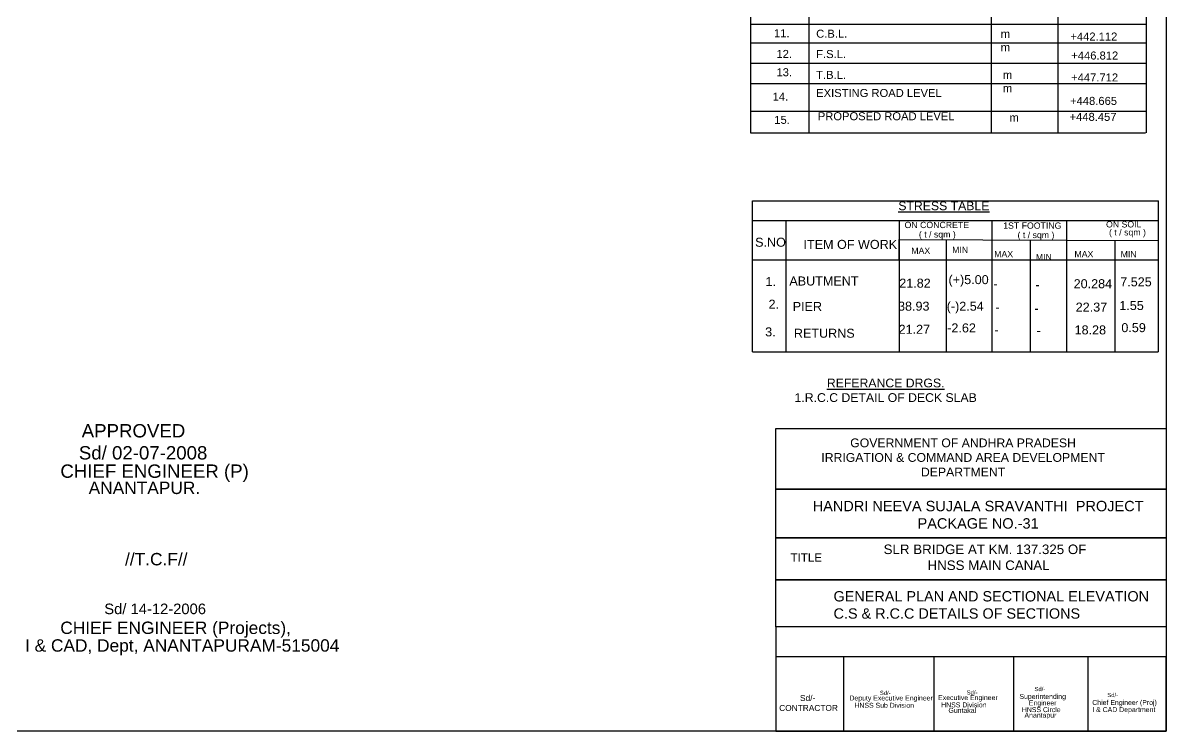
# Model space of a CAD drawing. Header units: inches. Extents: x 0 to 11487, y 0 to 10656.
# Drawn here: x 388.85 to 431.7, y 282.48 to 309.03 of the extents above; entities that cross this region are included whole.
import ezdxf

# ---------------------------------------------------------------- set-up
doc = ezdxf.new("R2010")
doc.units = ezdxf.units.IN
doc.header["$MEASUREMENT"] = 0
doc.layers.add('HATCH', color=7, linetype='Continuous')
doc.layers.add('TEXT', color=255, linetype='Continuous')
doc.styles.get("Standard").update_dxf_attribs({"font": 'arial.ttf'})

msp = doc.modelspace()

# ---------------------------------------------------------------- linework, layer by layer
at = {"layer": 'HATCH', "ltscale": 0.02}
for points in [[(416.19395, 302.35052), (431.4056, 302.35052)], [(425.16399, 301.6191), (425.16399, 296.69278)], [(427.9648, 301.6191), (427.9648, 296.69278)], [(427.9648, 301.6191), (427.9648, 296.69278)], [(423.45312, 300.90283), (423.45312, 296.69278)], [(426.59933, 300.89147), (426.59933, 296.69503)], [(429.77252, 300.87941), (429.77252, 296.69278)], [(416.19395, 296.69278), (427.9648, 296.69278)], [(427.9648, 296.69278), (431.4056, 296.69278)], [(417.06566, 286.39645), (417.06566, 285.26902)]]:
    msp.add_lwpolyline(points, dxfattribs=at)
at = {"layer": 'TEXT', "ltscale": 0.02}
for points in [[(325.59584, 356.84996), (431.69822, 356.84996), (431.69822, 282.48208), (325.59584, 282.48208)], [(417.06566, 293.82287), (431.69822, 293.82287), (431.69822, 291.55099), (417.06566, 291.55099)], [(417.06566, 291.55099), (431.69822, 291.55099), (431.69822, 289.72644), (417.06566, 289.72644)], [(417.06566, 289.72644), (431.69822, 289.72644), (431.69822, 288.15247), (417.06566, 288.15247)], [(417.06566, 288.15247), (431.69822, 288.15247), (431.69822, 286.39645), (417.06566, 286.39645)], [(417.06566, 282.48208), (431.69822, 282.48208), (431.69822, 285.26902), (417.06566, 285.26902)]]:
    msp.add_lwpolyline(points, close=True, dxfattribs=at)
for points in [[(430.94501, 319.76996), (416.12251, 319.76996), (416.12251, 304.89984)], [(430.94501, 319.76996), (430.94501, 304.89984)], [(418.30789, 317.87608), (418.30789, 304.89984)], [(425.14025, 317.87608), (425.14025, 304.89984)], [(427.63373, 317.81457), (427.63373, 304.89984)], [(416.12251, 308.97678), (430.92878, 308.97678)], [(416.12251, 308.27979), (430.92773, 308.27979)], [(416.12251, 307.51745), (430.92659, 307.51745)], [(416.12251, 306.75514), (430.92544, 306.75514)], [(416.12251, 305.71698), (430.92388, 305.71698)], [(416.12251, 304.89984), (430.92265, 304.89984)], [(416.19395, 296.69278), (416.19395, 302.35052)], [(417.19686, 302.35052), (431.40794, 302.35052)], [(431.4056, 302.35052), (431.4056, 302.35052), (431.4056, 296.69278)], [(427.9648, 300.13215), (416.19395, 300.13215), (416.19395, 301.6191), (427.9648, 301.6191)], [(417.45203, 296.69278), (417.45203, 301.6191), (421.69583, 301.6191), (421.69583, 296.69278)], [(427.9648, 301.6191), (431.4056, 301.6191), (431.4056, 300.13215), (427.9648, 300.13215)], [(427.9648, 300.13215), (421.69583, 300.13215), (421.69583, 300.90283), (427.9648, 300.88831)], [(427.9648, 300.88359), (431.4056, 300.87562), (431.4056, 300.13215), (427.9648, 300.13215)], [(419.60856, 285.26902), (419.60856, 282.48208)], [(422.99147, 285.26902), (422.99147, 282.48208)], [(425.98361, 285.26902), (425.98361, 282.48208)], [(428.76826, 285.26902), (428.76826, 282.48208)]]:
    msp.add_lwpolyline(points, dxfattribs=at)

# ---------------------------------------------------------------- texts
at = {"layer": 'TEXT'}
for s, height, p in [('%%USTRESS TABLE', 0.3280743, (421.66127, 302.00487)), ('ON CONCRETE', 0.2343388, (421.89466, 301.3347)), ('( t / sqm )', 0.2343388, (422.4317, 300.98341)), ('1ST FOOTING', 0.2343388, (425.59172, 301.31093)), ('ON SOIL', 0.234339, (429.44541, 301.35858)), ('( t / sqm )', 0.2343388, (429.55791, 301.06003)), ('S.NO', 0.337448, (416.29464, 300.63622)), ('ITEM OF WORK', 0.3374478, (418.10723, 300.55502)), ('( t / sqm )', 0.2343388, (426.12876, 300.95965)), ('MAX ', 0.234339, (422.14692, 300.36753)), ('MIN ', 0.234339, (423.67761, 300.4004)), ('MAX ', 0.234339, (425.25449, 300.24295)), ('MIN ', 0.234339, (426.81447, 300.13215)), ('MAX ', 0.234339, (428.26132, 300.24295)), ('MIN ', 0.234339, (429.99266, 300.23698)), ('ABUTMENT', 0.337448, (417.57706, 299.18307)), ('(+)5.00', 0.337448, (423.54092, 299.23509)), ('1.', 0.337448, (416.68362, 299.16294)), ('21.82', 0.337448, (421.69583, 299.10241)), ('-', 0.33745, (425.22512, 299.08137)), ('-', 0.33745, (426.80049, 299.04671)), ('20.284', 0.337448, (428.23195, 299.08137)), ('7.525', 0.337448, (429.97869, 299.15154)), ('2.', 0.337448, (416.79752, 298.31519)), ('PIER', 0.337448, (417.70199, 298.22972)), ('38.93', 0.337448, (421.64967, 298.23986)), ('(-)2.54', 0.337448, (423.47423, 298.23856)), ('-', 0.33745, (425.30248, 298.20445)), ('-', 0.33745, (426.76556, 298.15958)), ('22.37', 0.337448, (428.30931, 298.20445)), ('1.55', 0.337448, (429.94375, 298.26441)), ('3.', 0.337448, (416.67097, 297.27649)), ('RETURNS ', 0.337448, (417.74721, 297.22583)), ('21.27', 0.337448, (421.67148, 297.37247)), ('-2.62', 0.337448, (423.49361, 297.42522)), ('-', 0.33745, (425.26048, 297.35038)), ('-', 0.33745, (426.84169, 297.32999)), ('18.28', 0.337448, (428.26731, 297.35038)), ('0.59', 0.337448, (430.01988, 297.43482)), (' APPROVED', 0.5, (390.8616, 293.48948)), ('Sd/ 02-07-2008', 0.5, (390.94966, 292.66242)), ('CHIEF ENGINEER (P)', 0.5, (390.25632, 291.97534)), ('  ANANTAPUR.', 0.4641705, (390.95588, 291.36715)), ('SLR BRIDGE AT KM. 137.325 OF', 0.3572253, (421.10985, 289.11792)), ('//T.C.F//', 0.464171, (392.68057, 288.69504)), ('Sd/ 14-12-2006', 0.3958287, (391.90155, 286.86609)), ('CHIEF ENGINEER (Projects),', 0.4641705, (390.25217, 286.12266)), ('I & CAD, Dept, ANANTAPURAM-515004', 0.4641705, (388.92957, 285.46033)), ('Sd/-', 0.158249, (426.7639, 283.98129)), ('Deputy Executive Engineer', 0.1855716, (419.82856, 283.63026)), ('Sd/-', 0.158249, (420.9688, 283.83561)), (' Executive Engineer', 0.1855716, (423.08192, 283.64676)), ('Sd/-', 0.158249, (424.22217, 283.85211)), ('Superintending ', 0.1855716, (426.20125, 283.68795)), ('Chief Engineer (Proj)', 0.1855716, (428.93084, 283.46352)), ('Sd/-', 0.158249, (429.49349, 283.75687)), ('HNSS Sub Division', 0.1855716, (420.01537, 283.35746)), ('HNSS Division', 0.1855716, (423.26873, 283.37395)), ('Guntakal', 0.185572, (423.5393, 283.16746)), ('HNSS Circle', 0.1855716, (426.29037, 283.19457)), ('I & CAD Department', 0.1855716, (428.93089, 283.19748)), ('Anantapur', 0.185572, (426.38868, 282.98807))]:
    msp.add_text(s, height=height, dxfattribs=at).set_placement(p)
for s, insert, char_height, width, attachment_point in [('11.', (417.00095, 308.78762), 0.299995, 0.442863, 1), ('C.B.L.', (418.58253, 308.76934), 0.299995, 1.8334595, 1), ('m \\Pm ', (425.49884, 308.76467), 0.299995, 0.3527785, 1), (' +442.112', (427.99379, 308.66376), 0.299995, 2.2247847, 1), ('12.', (417.09377, 308.01188), 0.299995, 0.442863, 1), ('F.S.L.', (418.58253, 308.00699), 0.299995, 1.7338408, 1), ('\\P +446.812', (428.02654, 308.45248), 0.299995, 2.2247847, 1), ('13.', (417.09517, 307.32667), 0.299995, 0.442863, 1), ('T.B.L.', (418.58253, 307.22822), 0.299995, 1.7745015, 1), ('m \\Pm ', (425.57989, 307.22626), 0.299995, 0.3527785, 1), (' +447.712', (428.02195, 307.12941), 0.299995, 2.2247847, 1), ('14.', (416.95119, 306.4128), 0.299995, 0.442863, 1), ('EXISTING ROAD LEVEL', (418.58253, 306.54803), 0.2999955, 8.365265, 1), (' \\P +448.665', (427.98209, 306.75176), 0.299995, 2.223559, 1), ('15.', (417.01256, 305.54136), 0.299995, 0.442863, 1), ('PROPOSED ROAD LEVEL', (418.6439, 305.6766), 0.2999955, 8.365265, 1), ('m \\P ', (425.82646, 305.6277), 0.299995, 0.3527785, 1), (' \\P +448.457', (427.96247, 306.15335), 0.299995, 2.223559, 1), ('HANDRI NEEVA SUJALA SRAVANTHI  PROJECT\\PPACKAGE NO.-31', (424.65152, 291.11222), 0.3897003, 16.7014411, 2), (' HNSS MAIN CANAL', (422.6161, 288.87713), 0.3572253, 4.9311342, 1), ('Engineer', (426.55193, 283.63218), 0.185572, 1.0718087, 1)]:
    msp.add_mtext(s, dxfattribs=dict(at, insert=insert, char_height=char_height, width=width, attachment_point=attachment_point))
at = {"layer": 'TEXT', "color": 7}
for s, insert, char_height, width, attachment_point in [('{\\LREFERANCE DRGS.\\P}1.R.C.C DETAIL OF DECK SLAB\\P{\\H0.79585x; }', (421.18732, 295.01372), 0.328342, 6.8099964, 5), ('GOVERNMENT OF ANDHRA PRADESH\\PIRRIGATION & COMMAND AREA DEVELOPMENT DEPARTMENT', (424.08821, 292.73862), 0.328342, 12.620067, 5), ('TITLE', (417.62209, 289.1407), 0.309286, 2.5136498, 1), ('GENERAL PLAN AND SECTIONAL ELEVATION\\PC.S & R.C.C DETAILS OF SECTIONS', (419.23358, 287.72909), 0.3866074, 11.7848442, 1), ('         Sd/-\\PCONTRACTOR', (417.19686, 283.53543), 0.2232725, 3.3240705, 4)]:
    msp.add_mtext(s, dxfattribs=dict(at, insert=insert, char_height=char_height, width=width, attachment_point=attachment_point))

doc.saveas('drawing.dxf')
